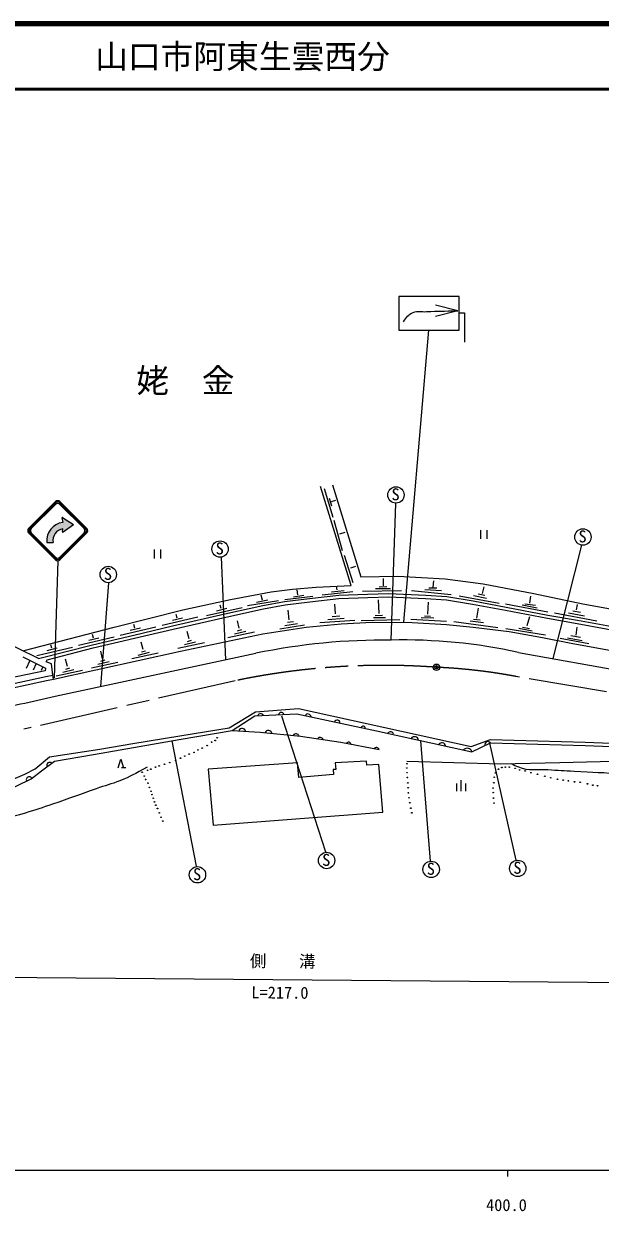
# Model space of a CAD drawing. Units: millimetres, scale not verified. Extents: x 40000 to 680000, y 20000 to 380000.
# Drawn here: x 394125 to 482170, y 198715 to 380000 of the extents above; entities that cross this region are included whole.
import ezdxf
from ezdxf.enums import TextEntityAlignment as Align

# ---------------------------------------------------------------- set-up
doc = ezdxf.new("R2010")
doc.units = ezdxf.units.MM
doc.header["$LTSCALE"] = 1000
doc.header["$PDMODE"] = 32
doc.header["$PDSIZE"] = 500
doc.linetypes.add('CHAIN', pattern=[18.5, 12, -1.5, 3.5, -1.5])
for name, color, linetype, lineweight in [('M-BGD', 7, 'Continuous', 13), ('M-BMK', 2, 'CHAIN', 13), ('M-BMK-SRVR', 3, 'Continuous', 13), ('M-STR-HTXT', 7, 'Continuous', 13), ('M-STR-STRC', 7, 'Continuous', 13), ('M-TTL', 2, 'Continuous', 140), ('M-TTL-BAND', 7, 'Continuous', 25), ('M-TTL-LINE', 7, 'Continuous', 50)]:
    doc.layers.add(name, color=color, linetype=linetype, lineweight=lineweight)
doc.layers.add('M-BMK-HTXT', color=7, linetype='Continuous')
doc.layers.add('M-TTL-TXT', color=7, linetype='Continuous')
doc.styles.add('ＭＳ ゴシック', font='')
doc.styles.get('ＭＳ ゴシック').set_extended_font_data('MS Gothic')

msp = doc.modelspace()

# ---------------------------------------------------------------- hatches: boundary and pattern name
at = {"layer": 'M-STR-STRC'}
msp.add_hatch(color=256, dxfattribs=at).paths.add_polyline_path([(401740, 303549), (400065, 304621, 0.65133), (399967, 304555), (400086, 303858, 0.4104), (397652, 300817), (398606, 300817, -0.27789), (399312, 302564, -0.11719), (400086, 302902), (400032, 302473, 0.65212), (400134, 302412)])

# ---------------------------------------------------------------- linework, layer by layer
at = {"layer": 'M-BGD'}
for p, q in [((444149, 294245), (439458, 309373)), ((440017, 309071), (441336, 304657)), ((441298, 309597), (445596, 295541)), ((440769, 307581), (441148, 306409)), ((441148, 307044), (441798, 307275)), ((450251, 285913), (450937, 306786)), ((441490, 304217), (442741, 299601)), ((442413, 302148), (443224, 302362)), ((463886, 302709), (463886, 301349)), ((464906, 301349), (464906, 302709)), ((414043, 299739), (414043, 298379)), ((415063, 298379), (415063, 299739)), ((474967, 283081), (479370, 300403)), ((424266, 298569), (424912, 282898)), ((443039, 298862), (444377, 294693)), ((444092, 296941), (444846, 297197)), ((445596, 295541), (451259, 295669)), ((451259, 295669), (458487, 295256)), ((407054, 294670), (405865, 278831)), ((435157, 293676), (438799, 293989)), ((438799, 293989), (444149, 294245)), ((442000, 293569), (441911, 294138)), ((447827, 293801), (450129, 293801)), ((448388, 294060), (449560, 294086)), ((449091, 294203), (449049, 295324)), ((455986, 293869), (457225, 293869)), ((456673, 293986), (456740, 294941)), ((458487, 295256), (464306, 294474)), ((464180, 293032), (464431, 294062)), ((464306, 294474), (472022, 293005)), ((418424, 290546), (425723, 292097)), ((425723, 292097), (431913, 293264)), ((428287, 291170), (433010, 291967)), ((429687, 291713), (431420, 292077)), ((430564, 292023), (430372, 292746)), ((431913, 293264), (435157, 293676)), ((433983, 292095), (438294, 292622)), ((435297, 292513), (436879, 292764)), ((436009, 292839), (435900, 293576)), ((439675, 292806), (444378, 293308)), ((441131, 293266), (443039, 293484)), ((445835, 293391), (451811, 293500)), ((448417, 289968), (448283, 292066)), ((453367, 293459), (459401, 292890)), ((455392, 293610), (457911, 293476)), ((460615, 292672), (466750, 291568)), ((462833, 292731), (464816, 292304)), ((463544, 292965), (464548, 292756)), ((471401, 291532), (471544, 292620)), ((472022, 293005), (479506, 291469)), ((407938, 287900), (418424, 290546)), ((422022, 289641), (427479, 290905)), ((423587, 290395), (425136, 290780)), ((424299, 290721), (424148, 291257)), ((434668, 289019), (434492, 290483)), ((441723, 289941), (441631, 291397)), ((455833, 289869), (455941, 291719)), ((463323, 289275), (463583, 290765)), ((467702, 291440), (474163, 290209)), ((470221, 291272), (472514, 290837)), ((470673, 291465), (472255, 291222)), ((477973, 290364), (479140, 290179)), ((478542, 290549), (478684, 291317)), ((479506, 291469), (485439, 290359)), ((396370, 283077), (384122, 289122)), ((411110, 287732), (410960, 288267)), ((415278, 288176), (420735, 289440)), ((416843, 288929), (418392, 289314)), ((417555, 289256), (417404, 289791)), ((427030, 287708), (426754, 288838)), ((433228, 287644), (437026, 288256)), ((434023, 288140), (435915, 288466)), ((434392, 288625), (435304, 288759)), ((437278, 287867), (442614, 288393)), ((439319, 288590), (444683, 288974)), ((440559, 289045), (443078, 289246)), ((441204, 289506), (442375, 289615)), ((442614, 288393), (447323, 288635)), ((445645, 288886), (451578, 289043)), ((447323, 288635), (453427, 288607)), ((447530, 289348), (449371, 289382)), ((447806, 289650), (448894, 289692)), ((453221, 289078), (458713, 288779)), ((453427, 288607), (458691, 288308)), ((454837, 289375), (456762, 289283)), ((455339, 289601), (456251, 289568)), ((458691, 288308), (462775, 287881)), ((459783, 288731), (466504, 287852)), ((462294, 288831), (464361, 288588)), ((462796, 289099), (463851, 288990)), ((471003, 288137), (471405, 289535)), ((475166, 290048), (481651, 288835)), ((477318, 290051), (479766, 289624)), ((394208, 284328), (407938, 287900)), ((404766, 286208), (404616, 286744)), ((408834, 286652), (414291, 287916)), ((410399, 287405), (411947, 287790)), ((418056, 284225), (430648, 286857)), ((419384, 286083), (419108, 287213)), ((425313, 286299), (429354, 287167)), ((426310, 286854), (428026, 287281)), ((426771, 287340), (427415, 287515)), ((430648, 286857), (437278, 287867)), ((462775, 287881), (468253, 287227)), ((467750, 287687), (473826, 286691)), ((468253, 287227), (473346, 286288)), ((469742, 287730), (471791, 287331)), ((470308, 287886), (471371, 287669)), ((477696, 286586), (479127, 286352)), ((478491, 286670), (478650, 287875)), ((396129, 283572), (401586, 284836)), ((397694, 284325), (399242, 284710)), ((398405, 284652), (398255, 285187)), ((402490, 285129), (407947, 286392)), ((404055, 285882), (405603, 286267)), ((412345, 284485), (412069, 285615)), ((417667, 284675), (421708, 285543)), ((418664, 285230), (420380, 285657)), ((419124, 285715), (419769, 285891)), ((473346, 286288), (477728, 285434)), ((476072, 286201), (480432, 285397)), ((477143, 286276), (479395, 285858)), ((477728, 285434), (484700, 284168)), ((393976, 283338), (397459, 281613)), ((397547, 282566), (397711, 282906)), ((398675, 279939), (418056, 284225)), ((398925, 277349), (429589, 283896)), ((400795, 281857), (400519, 282987)), ((406168, 283070), (405892, 284200)), ((405909, 282702), (406553, 282878)), ((410628, 283076), (414669, 283944)), ((411625, 283631), (413341, 284058)), ((412086, 284117), (412730, 284292)), ((469672, 284021), (519477, 275184)), ((397384, 281211), (391760, 280040)), ((395072, 282795), (394518, 281595)), ((396008, 282332), (395539, 281311)), ((397041, 281820), (396795, 281286)), ((397459, 281613), (397384, 281211)), ((398344, 282267), (397547, 282566)), ((398566, 280529), (398344, 282267)), ((399079, 280448), (403119, 281316)), ((400075, 281003), (401791, 281430)), ((400536, 281489), (401180, 281664)), ((404452, 281662), (408493, 282530)), ((405449, 282217), (407164, 282644)), ((398675, 279939), (398566, 280529)), ((425472, 272532), (429513, 274945)), ((425937, 272114), (429418, 274352)), ((429418, 274352), (435821, 274636)), ((429513, 274945), (436074, 275442)), ((433483, 274323), (440192, 253582)), ((435821, 274636), (448000, 272061)), ((436074, 275442), (462432, 269668)), ((417869, 270733), (425937, 272114)), ((417974, 271308), (422057, 271977)), ((422057, 271977), (425472, 272532)), ((425937, 272114), (430219, 271857)), ((448000, 272061), (462572, 268852)), ((404771, 268418), (417869, 270733)), ((410789, 270113), (417974, 271308)), ((416736, 270533), (420473, 251409)), ((430219, 271857), (436366, 271260)), ((436366, 271260), (442527, 270307)), ((442527, 270307), (448403, 269197)), ((456224, 252148), (454746, 270515)), ((462432, 269668), (465407, 270730)), ((462572, 268852), (465393, 270230)), ((469331, 252287), (465298, 270183)), ((398079, 268065), (405762, 269232)), ((398812, 267417), (404771, 268418)), ((405762, 269232), (410789, 270113)), ((395859, 266272), (398079, 268065)), ((396862, 265936), (398812, 267417)), ((408567, 266392), (408975, 267752)), ((408975, 267752), (409383, 266392)), ((435939, 267184), (422267, 266209)), ((436124, 264936), (435939, 267184)), ((446496, 267411), (441687, 267155)), ((441687, 267155), (441772, 266131)), ((446510, 266828), (446496, 267411)), ((448346, 266913), (446510, 266828)), ((448976, 259621), (448346, 266913)), ((452623, 267412), (466967, 267036)), ((466967, 267036), (475989, 267229)), ((475989, 267229), (487566, 267494)), ((390984, 262623), (395263, 264714)), ((391449, 264195), (394294, 265433)), ((394294, 265433), (395859, 266272)), ((395263, 264714), (396862, 265936)), ((409723, 266392), (409043, 266392)), ((422267, 266209), (423075, 257643)), ((441431, 265405), (436124, 264936)), ((441772, 266131), (441360, 266131)), ((441360, 266131), (441431, 265405)), ((460258, 262832), (460258, 264022)), ((460938, 262832), (460938, 264532)), ((461618, 262832), (461618, 264022)), ((423075, 257643), (448976, 259621))]:
    msp.add_line(p, q, dxfattribs=at)
for points in [[(396370, 283077), (404625, 285202), (410928, 286682), (416833, 288076), (424858, 289912), (430648, 291192), (433964, 291790), (437762, 292245), (442221, 292750), (446646, 292907), (449890, 293035), (455533, 292779), (458730, 292570), (462766, 291896), (467804, 290959), (474188, 289738), (478707, 288926), (483160, 288131), (487897, 287278), (491139, 286665)], [(397711, 282906), (404745, 284717), (411043, 286195), (416946, 287589), (424967, 289424), (430747, 290702), (434038, 291295), (437820, 291749), (442259, 292251), (446665, 292407), (449889, 292535), (455505, 292280), (458673, 292072), (462679, 291403), (467712, 290467), (474097, 289247), (478619, 288434), (483072, 287639), (487806, 286786), (491065, 286170)], [(340554, 283344), (343741, 282216), (347608, 280877), (351678, 279897), (356345, 279000), (361183, 278161), (364982, 277649), (368610, 277350), (372850, 277122), (379025, 277194), (382724, 277435), (387761, 277891), (392001, 278531), (397592, 279740), (398675, 279939)], [(341009, 283820), (343939, 282782), (347777, 281454), (351805, 280483), (356453, 279591), (361274, 278754), (365046, 278246), (368651, 277949), (372862, 277723), (379002, 277793), (382678, 278034), (387689, 278487), (391892, 279121), (397475, 280329), (398566, 280529)], [(465393, 270230), (479873, 269838), (490473, 269426), (503136, 268885), (509582, 267804), (522740, 265601), (538522, 262989), (544545, 262167), (555279, 260247)], [(465407, 270730), (479890, 270338), (490494, 269925), (503189, 269383), (509664, 268297), (522822, 266094), (538597, 263483), (544623, 262661), (555355, 260742)]]:
    msp.add_lwpolyline(points, dxfattribs=at)
for centre, radius in [((450967, 308070), 1250), ((479520, 301644), 1250), ((424108, 299809), 1250), ((407040, 295920), 1250), ((422820, 270323), 50), ((423356, 270584), 50), ((423671, 271001), 50), ((419392, 268512), 50), ((420136, 268763), 50), ((420731, 269140), 50), ((421367, 269422), 50), ((422145, 269801), 50), ((414253, 266528), 50), ((414797, 266696), 50), ((415625, 266947), 50), ((416412, 267206), 50), ((417316, 267516), 50), ((418069, 267884), 50), ((418714, 268211), 50), ((452649, 267042), 50), ((467140, 266465), 50), ((467659, 266507), 50), ((468278, 266507), 50), ((412211, 265725), 50), ((412536, 265156), 50), ((413048, 266035), 50), ((413525, 266194), 50), ((452624, 266382), 50), ((452668, 265669), 50), ((452711, 264926), 50), ((465992, 264962), 50), ((466169, 265628), 50), ((466638, 266197), 50), ((469174, 266331), 50), ((469860, 266088), 50), ((470697, 265929), 50), ((471584, 265661), 50), ((472580, 265427), 50), ((473702, 265117), 50), ((474597, 264900), 50), ((475635, 264657), 50), ((412737, 264620), 50), ((413089, 264076), 50), ((413309, 263418), 50), ((413565, 262823), 50), ((452786, 264105), 50), ((452836, 263369), 50), ((465805, 263317), 50), ((465914, 264139), 50), ((476514, 264540), 50), ((477300, 264414), 50), ((478229, 264280), 50), ((479108, 264197), 50), ((480213, 263971), 50), ((481033, 263770), 50), ((481750, 263679), 50), ((413708, 262322), 50), ((413905, 261761), 50), ((414094, 261199), 50), ((452861, 262599), 50), ((452962, 261842), 50), ((453088, 261080), 50), ((465829, 262618), 50), ((465869, 261801), 50), ((465952, 261028), 50), ((414299, 260713), 50), ((414559, 260209), 50), ((414829, 259534), 50), ((453247, 260243), 50), ((453398, 259540), 50), ((415102, 258857), 50), ((415368, 258281), 50), ((440384, 252261), 1250), ((456349, 250905), 1250), ((469573, 251061), 1250), ((420655, 250079), 1250)]:
    msp.add_circle(centre, radius, dxfattribs=at)
for centre, radius, start, end in [((449404, 187749), 98168, 89.50549, 101.64468), ((452069, 203966), 81967, 77.59869, 91.27111), ((376914, 364079), 89479, 277.28301, 284.24035), ((430319, 274235), 452, 22.81462, 162.27499), ((433437, 274448), 413, 14.02399, 171.06561), ((437519, 274158), 478, 2.11056, 154.01095), ((427484, 271905), 522, 9.37577, 159.51829), ((431497, 271598), 522, 9.37577, 159.51829), ((441982, 273275), 426, 355.71405, 160.40745), ((445963, 272448), 328, 355.50014, 160.62136), ((435705, 271132), 475, 14.29888, 150.67148), ((439381, 270563), 489, 19.00842, 143.39983), ((443739, 269997), 340, 2.70924, 155.90072), ((450148, 271438), 463, 10.93503, 149.18165), ((453801, 270557), 608, 8.91832, 146.24807), ((457978, 269670), 565, 7.18206, 147.98432), ((465020, 269942), 471, 37.56336, 194.48557), ((447972, 269059), 453, 17.75065, 140.85931), ((461866, 268658), 733, 15.41856, 139.74782), ((398091, 266812), 436, 43.30075, 211.14398), ((394962, 264603), 450, 25.30162, 210.13107)]:
    msp.add_arc(centre, radius, start, end, dxfattribs=at)
for points, knots in [([(468566, 267070), (469021, 266791), (469223, 266729), (469662, 266552), (471304, 265893), (472408, 266262), (474173, 266140), (475739, 266031), (476618, 265993), (478185, 265898), (481064, 265723), (482687, 265743), (485555, 265443), (486690, 265324), (487298, 265069), (488429, 264916), (490223, 264673), (491247, 264690), (493039, 264432), (494830, 264175), (495825, 263968), (497592, 263579), (498955, 263279), (499406, 263170), (501064, 262739)], [0, 0, 0, 0, 1, 1, 1, 2, 2, 2, 3, 3, 3, 4, 4, 4, 5, 5, 5, 6, 6, 6, 7, 7, 7, 8, 8, 8, 8]), ([(412968, 266486), (411061, 265452), (410491, 265123), (408815, 264447), (407435, 263891), (406616, 263702), (405211, 263214), (402600, 262306), (401150, 261764), (398535, 260867), (396899, 260307), (395984, 259984), (394327, 259489), (391894, 258761), (390502, 258448), (388026, 257887), (386244, 257484), (385248, 257217), (383437, 256976), (382161, 256805), (381435, 256805), (380148, 256782), (377573, 256736), (376136, 257010), (373569, 257217), (372784, 257281), (372534, 257299), (371561, 257387)], [0, 0, 0, 0, 1, 1, 1, 2, 2, 2, 3, 3, 3, 4, 4, 4, 5, 5, 5, 6, 6, 6, 7, 7, 7, 8, 8, 8, 9, 9, 9, 9])]:
    msp.add_open_spline(points, degree=3, knots=knots, dxfattribs=at)
at = {"layer": 'M-BMK'}
for p, q in [((426424, 279706), (394125, 272286)), ((556118, 265769), (469346, 280347))]:
    msp.add_line(p, q, dxfattribs=at)
for centre, radius, start, end in [((449082, 171333), 110716, 85.82058, 101.80904), ((453390, 195693), 86144, 79.32566, 87.49776)]:
    msp.add_arc(centre, radius, start, end, dxfattribs=at)
at = {"layer": 'M-BMK-SRVR'}
msp.add_circle((457151, 281755), 500, dxfattribs=at)
msp.add_point((457151, 281755), dxfattribs=at)
at = {"layer": 'M-STR-HTXT'}
msp.add_line((320869, 235057), (551148, 233059), dxfattribs=at)
at = {"layer": 'M-STR-STRC'}
for p, q in [((451398, 338350), (451398, 333240)), ((460607, 338350), (451398, 338350)), ((460607, 333240), (460607, 338350)), ((460416, 336167), (457023, 337046)), ((460416, 336167), (457023, 335289)), ((460607, 335846), (461435, 335846)), ((461435, 335846), (461435, 331374)), ((451398, 333240), (460607, 333240)), ((452158, 288625), (455991, 333240)), ((398994, 307056), (394857, 302920)), ((398994, 306844), (395069, 302920)), ((398994, 306632), (395281, 302920)), ((403766, 302920), (399630, 307056)), ((403554, 302920), (399630, 306844)), ((403342, 302920), (399630, 306632)), ((400065, 304621), (401740, 303549)), ((399967, 304555), (400086, 303858)), ((400032, 302473), (400086, 302902)), ((400134, 302412), (401740, 303549)), ((394857, 302283), (398994, 298147)), ((395069, 302283), (398994, 298359)), ((395281, 302283), (398994, 298571)), ((399630, 298147), (403766, 302283)), ((399630, 298359), (403554, 302283)), ((399630, 298571), (403342, 302283)), ((397652, 300817), (398606, 300817)), ((399319, 298015), (398787, 280143))]:
    msp.add_line(p, q, dxfattribs=at)
for centre, radius, start, end in [((399312, 306738), 450, 45, 135), ((399312, 306526), 450, 45, 135), ((399312, 306314), 450, 45, 135), ((400030, 304566), 64.7, 57.38076, 189.69095), ((395175, 302601), 450, 135, 225), ((395387, 302601), 450, 135, 225), ((395599, 302601), 450, 135, 225), ((400409, 301104), 2772, 96.70317, 185.95551), ((400409, 301104), 1827, 100.20397, 189.06004), ((403024, 302601), 450, 315, 45), ((403236, 302601), 450, 315, 45), ((403448, 302601), 450, 315, 45), ((400096, 302465), 64.7, 172.87498, 305.31121), ((399312, 298889), 450, 225, 315), ((399312, 298677), 450, 225, 315), ((399312, 298465), 450, 225, 315)]:
    msp.add_arc(centre, radius, start, end, dxfattribs=at)
msp.add_open_spline([(452105, 334491), (452566, 335179), (452849, 335606), (453589, 335928), (454320, 336245), (454830, 336007), (455625, 336048), (457495, 336142), (458105, 336135), (460416, 336167)], degree=3, knots=[0, 0, 0, 0, 1, 1, 1, 2, 2, 2, 3, 3, 3, 3], dxfattribs=at)
at = {"layer": 'M-TTL'}
msp.add_line((680000, 380000), (40000, 380000), dxfattribs=at)
at = {"layer": 'M-TTL-BAND'}
for p, q in [((40000, 205000), (579000, 205000)), ((468000, 205000), (468000, 204000))]:
    msp.add_line(p, q, dxfattribs=at)
at = {"layer": 'M-TTL-LINE'}
msp.add_line((40000, 370000), (680000, 370000), dxfattribs=at)

# ---------------------------------------------------------------- texts
at = {"layer": 'M-BGD', "style": 'ＭＳ ゴシック'}
for p in [(450289, 306697), (478842, 300271), (423429, 298436), (406361, 294546), (439705, 250888), (468894, 249687), (419977, 248705), (455671, 249531)]:
    msp.add_text('S', height=1833, dxfattribs=at).set_placement(p, align=Align.BOTTOM_LEFT)
at = {"layer": 'M-BMK-HTXT', "style": 'ＭＳ ゴシック'}
msp.add_text('姥\u3000金', height=3666, dxfattribs=at).set_placement((411310, 322598), align=Align.BOTTOM_LEFT)
at = {"layer": 'M-STR-HTXT', "style": 'ＭＳ ゴシック'}
msp.add_text('側\u3000\u3000溝', height=1833, rotation=359.503, dxfattribs=at).set_placement((433658, 235429), align=Align.BOTTOM_CENTER)
msp.add_text('L=217.0', height=1833, rotation=359.503, dxfattribs=at).set_placement((428871, 230671), align=Align.BOTTOM_LEFT)
at = {"layer": 'M-TTL-BAND', "style": 'ＭＳ ゴシック'}
msp.add_text('400.0', height=1833, dxfattribs=at).set_placement((467844, 198195), align=Align.BOTTOM_CENTER)
at = {"layer": 'M-TTL-TXT', "style": 'ＭＳ ゴシック'}
msp.add_text('山口市阿東生雲西分', height=3666, dxfattribs=at).set_placement((405024, 375000), align=Align.MIDDLE_LEFT)

doc.saveas('drawing.dxf')
